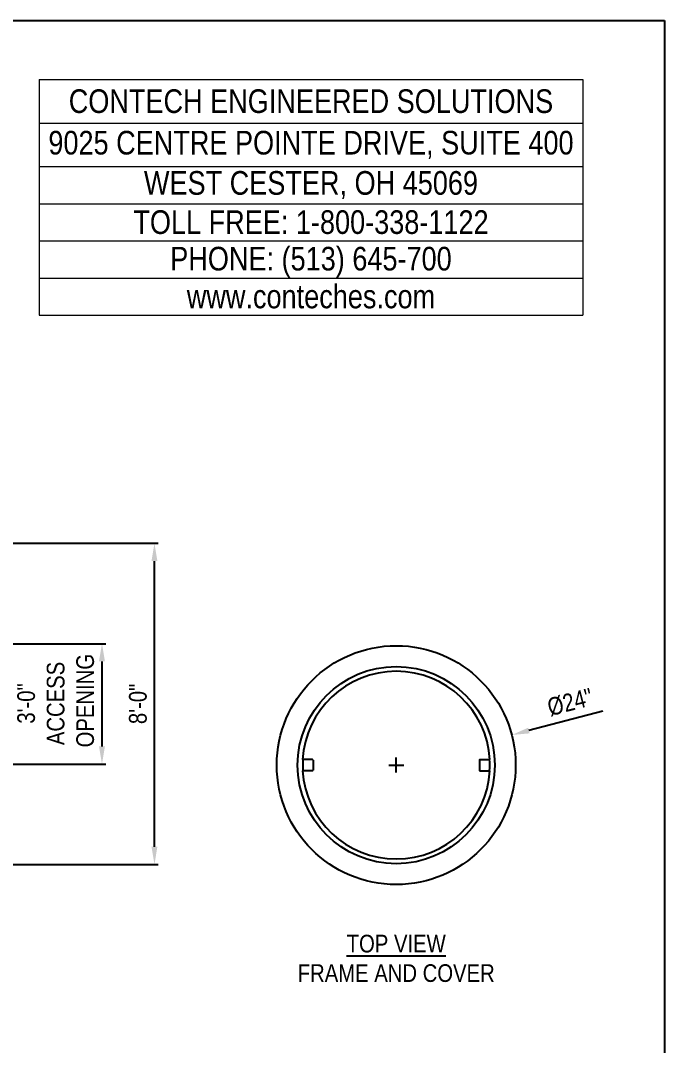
# Model space of a CAD drawing. Extents: x 0 to 216, y -5 to 280.
# Drawn here: x 129.4 to 216, y 142.1 to 280 of the extents above; entities that cross this region are included whole.
import ezdxf

# ---------------------------------------------------------------- set-up
doc = ezdxf.new("R2010")
doc.units = 0
doc.header["$LTSCALE"] = 10
doc.header["$MEASUREMENT"] = 0
doc.header["$PDMODE"] = 35
doc.layers.get('0').update_dxf_attribs({"linetype": 'CONTINUOUS'})
doc.layers.get('Defpoints').update_dxf_attribs({"linetype": 'CONTINUOUS'})
for name, color, linetype in [('2628-LOGO$0$CADdetails-2-FINELIGHT', 2, 'CONTINUOUS'), ('2628-LOGO$0$CADdetails-FRAME', 7, 'CONTINUOUS'), ('CADdetails-2-FINELIGHT', 2, 'CONTINUOUS'), ('CADdetails-7-VERYFINE', 7, 'CONTINUOUS'), ('CADdetails-9-EXTRAFINE', 9, 'CONTINUOUS')]:
    doc.layers.add(name, color=color, linetype=linetype)
doc.styles.add('2628-LOGO$0$CADdetails-NOTES', font='ARIALN.TTF', dxfattribs={"height": 2.38})
doc.styles.add('CADdetails-DIMENSIONS', font='ARIALN.TTF', dxfattribs={"height": 2.38})
doc.styles.add('CADdetails-NOTES', font='ARIALN.TTF', dxfattribs={"height": 2.38})
doc.dimstyles.new('CADdetails-LEADER', dxfattribs={"dimtxt": 2.38, "dimasz": 2.38, "dimexe": 0.5, "dimexo": 1.5, "dimgap": 1, "dimtad": 1, "dimzin": 0, "dimdsep": 46, "dimtxsty": 'CADdetails-DIMENSIONS', "dimcen": 1, "dimclrd": 256, "dimclre": 256, "dimclrt": 256, "dimadec": 0, "dimazin": 0, "dimtfac": 1, "dimtofl": 0, "dimtmove": 0, "dimatfit": 3, "dimfxl": 1, "dimtolj": 1, "dimtzin": 0, "dimarcsym": 0})

# ---------------------------------------------------------------- blocks, each defined once
blk = doc.blocks.new('*T46')
at = {"layer": 'Defpoints', "color": 8, "linetype": 'ByBlock', "lineweight": 0, "transparency": 16777216}
for p, q in [((0, 0), (73.1, 0)), ((0, 0), (0, -31.71)), ((73.1, 0), (73.1, -31.71)), ((0, -5.89), (73.1, -5.89)), ((0, -11.71), (73.1, -11.71)), ((0, -16.71), (73.1, -16.71)), ((0, -21.71), (73.1, -21.71)), ((0, -26.71), (73.1, -26.71)), ((0, -31.71), (73.1, -31.71))]:
    blk.add_line(p, q, dxfattribs=at)
at = {"layer": '2628-LOGO$0$CADdetails-2-FINELIGHT', "transparency": 16777216, "char_height": 3.18, "width": 72.9823, "style": '2628-LOGO$0$CADdetails-NOTES'}
for s, insert, attachment_point in [('CONTECH ENGINEERED SOLUTIONS', (36.55, -2.94), 5), ('9025 CENTRE POINTE DRIVE, SUITE 400 ', (36.55, -8.8), 5), ('WEST CESTER, OH 45069', (36.55, -14.21), 5), ('TOLL FREE: 1-800-338-1122', (36.55, -19.21), 5), ('PHONE: (513) 645-700', (36.55, -26.65), 8), ('www.conteches.com', (36.55, -29.21), 5)]:
    blk.add_mtext(s, dxfattribs=dict(at, insert=insert, attachment_point=attachment_point))
blk = doc.blocks.new('2628-LOGO')
at = {"layer": '2628-LOGO$0$CADdetails-FRAME'}
for p, q in [((0, 280), (216, 280)), ((216, 280), (216, 0))]:
    blk.add_line(p, q, dxfattribs=at)
blk.add_blockref('*T46', (131.9, 272.07))
blk = doc.blocks.new('*D35')
at = {"layer": 'CADdetails-7-VERYFINE', "lineweight": -2, "transparency": 16777216}
for p, q in [((207.69, 187.09), (197.76, 184.5)), ((179.92, 178.85), (179.92, 180.85)), ((178.92, 179.85), (180.92, 179.85))]:
    blk.add_line(p, q, dxfattribs=at)
at = {"layer": 'CADdetails-7-VERYFINE', "transparency": 16777216}
blk.add_solid([(197.66, 184.88), (197.86, 184.12), (195.46, 183.9)], dxfattribs=at)
at = {"layer": 'Defpoints', "color": 0, "transparency": 16777216}
for p in [(195.46, 183.9), (164.37, 175.79)]:
    blk.add_point(p, dxfattribs=at)
at = {"layer": 'CADdetails-7-VERYFINE', "transparency": 16777216, "insert": (203.3, 188.3), "char_height": 2.38, "attachment_point": 5, "rotation": 14.6136, "style": 'CADdetails-DIMENSIONS'}
blk.add_mtext('\\A1;%%C24"', dxfattribs=at)
blk = doc.blocks.new('*D36')
at = {"layer": 'CADdetails-7-VERYFINE', "lineweight": -2, "transparency": 16777216}
for p, q in [((120.73, 209.68), (147.9, 209.68)), ((147.4, 168.86), (147.4, 207.3)), ((120.73, 166.48), (147.9, 166.48))]:
    blk.add_line(p, q, dxfattribs=at)
at = {"layer": 'CADdetails-7-VERYFINE', "transparency": 16777216}
for points in [[(147, 207.3), (147.79, 207.3), (147.4, 209.68)], [(147, 168.86), (147.79, 168.86), (147.4, 166.48)]]:
    blk.add_solid(points, dxfattribs=at)
at = {"layer": 'Defpoints', "color": 0, "transparency": 16777216}
for p in [(119.23, 209.68), (147.4, 209.68), (119.23, 166.48)]:
    blk.add_point(p, dxfattribs=at)
at = {"layer": 'CADdetails-7-VERYFINE', "transparency": 16777216, "insert": (145.18, 188.08), "char_height": 2.38, "attachment_point": 5, "rotation": 90, "style": 'CADdetails-DIMENSIONS'}
blk.add_mtext('\\A1;8\'-0"', dxfattribs=at)
blk = doc.blocks.new('*D41')
at = {"layer": 'CADdetails-7-VERYFINE', "lineweight": -2, "transparency": 16777216}
for p, q in [((93.75, 196.18), (140.84, 196.18)), ((140.34, 193.8), (140.34, 182.36)), ((93.75, 179.98), (140.84, 179.98))]:
    blk.add_line(p, q, dxfattribs=at)
at = {"layer": 'CADdetails-7-VERYFINE', "transparency": 16777216}
for points in [[(139.94, 193.8), (140.74, 193.8), (140.34, 196.18)], [(139.94, 182.36), (140.74, 182.36), (140.34, 179.98)]]:
    blk.add_solid(points, dxfattribs=at)
at = {"layer": 'Defpoints', "color": 0, "transparency": 16777216}
for p in [(92.25, 196.18), (92.25, 179.98), (140.34, 179.98)]:
    blk.add_point(p, dxfattribs=at)
at = {"layer": 'CADdetails-7-VERYFINE', "transparency": 16777216, "insert": (134.12, 188.14), "char_height": 2.38, "attachment_point": 5, "rotation": 90, "style": 'CADdetails-DIMENSIONS'}
blk.add_mtext('\\A1;3\'-0"\\PACCESS\\P OPENING', dxfattribs=at)

msp = doc.modelspace()

# ---------------------------------------------------------------- linework, layer by layer
at = {"layer": 'CADdetails-9-EXTRAFINE'}
for p, q in [((168.665, 180.596), (167.314, 180.596)), ((168.729, 180.534), (168.729, 179.159)), ((191.104, 180.534), (191.104, 179.159)), ((191.166, 180.597), (192.519, 180.597)), ((168.665, 179.098), (167.314, 179.098)), ((191.166, 179.097), (192.519, 179.097))]:
    msp.add_line(p, q, dxfattribs=at)
for radius in [16.062, 13.256]:
    msp.add_circle((179.916, 179.847), radius, dxfattribs=at)
for centre, radius, start, end in [((179.916, 179.847), 12.625, 3.40567, 176.59751), ((179.979, 179.847), 12.646, 176.60313, 183.39683), ((168.667, 180.534), 0.0625, 0, 90), ((191.166, 180.534), 0.0625, 90, 180), ((179.842, 179.847), 12.658, 356.60317, 3.39687), ((179.916, 179.847), 12.625, 183.40245, 356.59437), ((168.667, 179.159), 0.0625, 270, 0), ((191.166, 179.159), 0.0625, 180, 270)]:
    msp.add_arc(centre, radius, start, end, dxfattribs=at)

# ---------------------------------------------------------------- block references
at = {"layer": 'CADdetails-7-VERYFINE'}
msp.add_blockref('2628-LOGO', (0, 0), dxfattribs=at)

# ---------------------------------------------------------------- texts
at = {"layer": 'CADdetails-2-FINELIGHT', "insert": (179.916, 157.032), "char_height": 2.38, "attachment_point": 2, "style": 'CADdetails-NOTES'}
msp.add_mtext_dynamic_manual_height_columns('{\\LTOP VIEW\\P}FRAME AND COVER', width=62.25396, gutter_width=3.516, heights=[0], dxfattribs=at)

# ---------------------------------------------------------------- dimensions: what is measured, and where the dimension line sits
at = {"layer": 'CADdetails-7-VERYFINE'}
for base, p1, p2, angle, text, picture, middle in [((147.397, 209.685), (119.234, 166.485), (119.234, 209.685), 90, '8\'-0"', '*D36', (147.397, 188.085)), ((140.34, 179.985), (92.254, 196.185), (92.254, 179.985), 270, '3\'-0"\\PACCESS\\P OPENING', '*D41', (140.34, 188.14))]:
    dim = msp.add_linear_dim(base=base, p1=p1, p2=p2, angle=angle, text=text, dimstyle='CADdetails-LEADER', dxfattribs=at)
    dim.commit()
    dim.dimension.update_dxf_attribs({"geometry": picture, "text_midpoint": middle, "dimtype": 160})
dim = msp.add_diameter_dim_2p(p1=(164.374, 175.794), p2=(195.459, 183.899), text='%%C24"', dimstyle='CADdetails-LEADER', dxfattribs=at)
dim.commit()
dim.dimension.update_dxf_attribs({"geometry": '*D35', "text_midpoint": (203.3, 188.302)})

doc.saveas('drawing.dxf')
